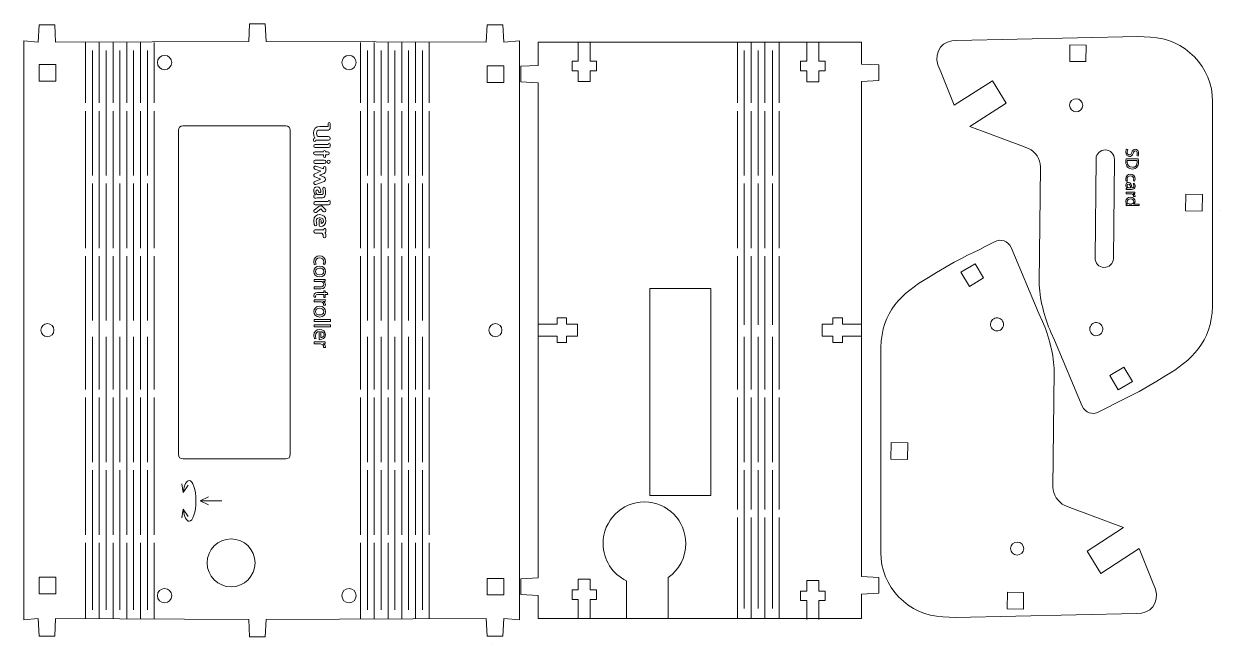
# Model space of a CAD drawing. Header units: inches. Extents: x 3 to 278, y -374 to -4.
# Drawn here: x 3.3 to 278, y -373.8 to -231.6 of the extents above; entities that cross this region are included whole.
import ezdxf

# ---------------------------------------------------------------- set-up
doc = ezdxf.new("R2010")
doc.units = ezdxf.units.IN
doc.header["$MEASUREMENT"] = 0
doc.layers.add('Layer 1', color=7, linetype='Continuous')

# ---------------------------------------------------------------- blocks, each defined once
blk = doc.blocks.new('block 23')
at = {"layer": 'Layer 1', "lineweight": 0}
for points in [[(17.49, -235.81), (17.49, -249.69)], [(20.64, -235.81), (20.64, -249.69)], [(23.8, -235.81), (23.8, -249.69)], [(26.96, -235.81), (26.96, -249.69)], [(30.11, -235.81), (30.11, -249.69)], [(33.27, -235.81), (33.27, -249.69)], [(19.07, -237.66), (19.07, -266.33)], [(22.22, -237.66), (22.22, -266.33)], [(25.38, -237.66), (25.38, -266.33)], [(28.54, -237.66), (28.54, -266.33)], [(31.69, -237.66), (31.69, -266.33)], [(17.49, -251.54), (17.49, -282.98)], [(20.64, -251.54), (20.64, -282.98)], [(23.8, -251.54), (23.8, -282.98)], [(26.96, -251.54), (26.96, -282.98)], [(30.11, -251.54), (30.11, -282.98)], [(33.27, -251.54), (33.27, -282.98)], [(19.07, -268.18), (19.07, -299.63)], [(22.22, -268.18), (22.22, -299.63)], [(25.38, -268.18), (25.38, -299.63)], [(28.54, -268.18), (28.54, -299.63)], [(31.69, -268.18), (31.69, -299.63)], [(17.49, -284.83), (17.49, -301.52)], [(20.64, -284.83), (20.64, -301.52)], [(23.8, -284.83), (23.8, -301.52)], [(26.96, -284.83), (26.96, -301.52)], [(30.11, -284.83), (30.11, -301.52)], [(33.27, -284.83), (33.27, -301.52)]]:
    blk.add_lwpolyline(points, dxfattribs=at)
blk = doc.blocks.new('block 24')
at = {"layer": 'Layer 1', "lineweight": 0}
for points in [[(17.49, -301.52), (17.49, -315.41)], [(20.64, -301.52), (20.64, -315.41)], [(23.8, -301.52), (23.8, -315.41)], [(26.96, -301.52), (26.96, -315.41)], [(30.11, -301.52), (30.11, -315.41)], [(33.27, -301.52), (33.27, -315.41)], [(19.06, -303.37), (19.06, -332.09)], [(22.22, -303.37), (22.22, -332.09)], [(25.38, -303.37), (25.38, -332.09)], [(28.53, -303.37), (28.53, -332.09)], [(31.69, -303.37), (31.69, -332.09)], [(17.49, -317.27), (17.49, -348.76)], [(20.64, -317.27), (20.64, -348.76)], [(23.8, -317.27), (23.8, -348.76)], [(26.96, -317.27), (26.96, -348.76)], [(30.11, -317.27), (30.11, -348.76)], [(33.27, -317.27), (33.27, -348.76)], [(19.06, -333.94), (19.06, -365.94)], [(22.22, -333.94), (22.22, -365.94)], [(25.38, -333.94), (25.38, -365.94)], [(28.53, -333.94), (28.53, -365.94)], [(31.69, -333.94), (31.69, -365.94)], [(17.49, -350.61), (17.49, -367.93)], [(20.64, -350.61), (20.64, -367.93)], [(23.8, -350.61), (23.8, -367.93)], [(26.96, -350.61), (26.96, -367.93)], [(30.11, -350.61), (30.11, -367.93)], [(33.27, -350.61), (33.27, -367.93)]]:
    blk.add_lwpolyline(points, dxfattribs=at)
blk = doc.blocks.new('block 25')
at = {"layer": 'Layer 1', "lineweight": 0}
for points in [[(80.64, -235.81), (80.64, -249.69)], [(83.79, -235.81), (83.79, -249.69)], [(86.95, -235.81), (86.95, -249.69)], [(90.11, -235.81), (90.11, -249.69)], [(93.26, -235.81), (93.26, -249.69)], [(96.42, -235.81), (96.42, -249.69)], [(82.21, -237.66), (82.21, -266.33)], [(85.37, -237.66), (85.37, -266.33)], [(88.53, -237.66), (88.53, -266.33)], [(91.68, -237.66), (91.68, -266.33)], [(94.84, -237.66), (94.84, -266.33)], [(80.64, -251.54), (80.64, -282.98)], [(83.79, -251.54), (83.79, -282.98)], [(86.95, -251.54), (86.95, -282.98)], [(90.11, -251.54), (90.11, -282.98)], [(93.26, -251.54), (93.26, -282.98)], [(96.42, -251.54), (96.42, -282.98)], [(82.21, -268.18), (82.21, -299.63)], [(85.37, -268.18), (85.37, -299.63)], [(88.53, -268.18), (88.53, -299.63)], [(91.68, -268.18), (91.68, -299.63)], [(94.84, -268.18), (94.84, -299.63)], [(80.64, -284.83), (80.64, -315.41)], [(83.79, -284.83), (83.79, -315.41)], [(86.95, -284.83), (86.95, -315.41)], [(90.11, -284.83), (90.11, -315.41)], [(93.26, -284.83), (93.26, -315.41)], [(96.42, -284.83), (96.42, -315.41)]]:
    blk.add_lwpolyline(points, dxfattribs=at)
blk = doc.blocks.new('block 26')
at = {"layer": 'Layer 1', "lineweight": 0}
for points in [[(82.21, -303.37), (82.21, -332.09)], [(85.37, -303.37), (85.37, -332.09)], [(88.53, -303.37), (88.53, -332.09)], [(91.68, -303.37), (91.68, -332.09)], [(94.84, -303.37), (94.84, -332.09)], [(80.64, -317.27), (80.64, -348.76)], [(83.79, -317.27), (83.79, -348.76)], [(86.95, -317.27), (86.95, -348.76)], [(90.11, -317.27), (90.11, -348.76)], [(93.26, -317.27), (93.26, -348.76)], [(96.42, -317.27), (96.42, -348.76)], [(82.21, -333.94), (82.21, -365.94)], [(85.37, -333.94), (85.37, -365.94)], [(88.53, -333.94), (88.53, -365.94)], [(91.68, -333.94), (91.68, -365.94)], [(94.84, -333.94), (94.84, -365.94)], [(80.64, -350.61), (80.64, -367.93)], [(83.79, -350.61), (83.79, -367.93)], [(86.95, -350.61), (86.95, -367.93)], [(90.11, -350.61), (90.11, -367.93)], [(93.26, -350.61), (93.26, -367.93)], [(96.42, -350.61), (96.42, -367.93)]]:
    blk.add_lwpolyline(points, dxfattribs=at)
blk = doc.blocks.new('block 28')
at = {"layer": 'Layer 1', "lineweight": 0}
for points, knots in [([(73.68, -272.7), (73.68, -272.69), (73.68, -272.69), (73.68, -272.68), (73.68, -272.67), (73.68, -272.65), (73.68, -272.63), (73.68, -272.63), (73.68, -272.23), (73.68, -272.23), (73.68, -272.1), (73.57, -271.98), (73.43, -271.98), (73.29, -271.98), (73.18, -272.1), (73.18, -272.23), (73.18, -272.23), (73.18, -272.33), (73.18, -272.33), (73.18, -272.33), (70.25, -272.33), (70.25, -272.33), (70.01, -272.33), (69.88, -272.48), (69.88, -272.7), (69.88, -272.92), (70.01, -273.07), (70.25, -273.07), (70.25, -273.07), (70.82, -273.07), (70.82, -273.07), (70.82, -273.07), (71.61, -273.07), (71.61, -273.07), (71.61, -273.07), (73.31, -273.07), (73.31, -273.07), (73.55, -273.07), (73.68, -272.92), (73.68, -272.7)], [0, 0, 0, 0, 1, 1, 1, 2, 2, 2, 3, 3, 3, 4, 4, 4, 5, 5, 5, 6, 6, 6, 7, 7, 7, 8, 8, 8, 9, 9, 9, 10, 10, 10, 11, 11, 11, 12, 12, 12, 13, 13, 13, 13]), ([(70.48, -274.79), (70.48, -274.79), (71.52, -274.01), (71.52, -274.01), (71.52, -274.01), (72.09, -274.56), (72.09, -274.56), (72.16, -274.63), (72.21, -274.67), (72.34, -274.67), (72.53, -274.67), (72.67, -274.49), (72.67, -274.32), (72.67, -274.21), (72.61, -274.11), (72.53, -274.04), (72.53, -274.04), (71.81, -273.39), (71.81, -273.39), (71.81, -273.39), (71.7, -273.27), (71.49, -273.27), (71.26, -273.27), (71.05, -273.47), (71.05, -273.47), (71.05, -273.47), (70.05, -274.18), (70.05, -274.18), (69.97, -274.23), (69.88, -274.33), (69.88, -274.51), (69.88, -274.71), (70.05, -274.86), (70.24, -274.86), (70.36, -274.86), (70.44, -274.81), (70.48, -274.79)], [0, 0, 0, 0, 1, 1, 1, 2, 2, 2, 3, 3, 3, 4, 4, 4, 5, 5, 5, 6, 6, 6, 7, 7, 7, 8, 8, 8, 9, 9, 9, 10, 10, 10, 11, 11, 11, 12, 12, 12, 12])]:
    blk.add_open_spline(points, degree=3, knots=knots, dxfattribs=at)
blk = doc.blocks.new('block 27')
at = {"layer": 'Layer 1', "lineweight": 0}
for points, knots in [([(70.38, -258.25), (70.38, -258.25), (71.2, -258.25), (71.2, -258.25), (71.21, -258.25), (71.22, -258.25), (71.23, -258.25), (71.26, -258.25), (71.29, -258.25), (71.32, -258.25), (71.32, -258.25), (73.26, -258.25), (73.26, -258.25), (73.51, -258.25), (73.68, -258.09), (73.68, -257.84), (73.68, -257.58), (73.51, -257.42), (73.26, -257.42), (73.26, -257.42), (71.25, -257.42), (71.25, -257.42), (70.75, -257.42), (70.53, -257.14), (70.53, -256.66), (70.53, -256.18), (70.75, -255.9), (71.25, -255.9), (71.25, -255.9), (73.26, -255.9), (73.26, -255.9), (73.49, -255.9), (73.65, -255.76), (73.67, -255.54), (73.68, -255.52), (73.68, -255.5), (73.68, -255.48), (73.68, -255.48), (73.68, -254.42), (73.68, -254.42), (73.68, -254.29), (73.57, -254.17), (73.43, -254.17), (73.29, -254.17), (73.18, -254.29), (73.18, -254.42), (73.18, -254.42), (73.18, -255.07), (73.18, -255.07), (73.18, -255.07), (71.32, -255.07), (71.32, -255.07), (70.31, -255.07), (69.86, -255.69), (69.86, -256.66), (69.86, -257.11), (69.96, -257.48), (70.16, -257.75), (70.16, -257.75), (70.12, -257.75), (70.12, -257.75), (69.99, -257.75), (69.87, -257.86), (69.87, -258), (69.87, -258), (69.87, -258.25), (69.87, -258.25), (69.87, -258.39), (69.99, -258.51), (70.12, -258.51), (70.26, -258.51), (70.38, -258.39), (70.38, -258.25)], [0, 0, 0, 0, 1, 1, 1, 2, 2, 2, 3, 3, 3, 4, 4, 4, 5, 5, 5, 6, 6, 6, 7, 7, 7, 8, 8, 8, 9, 9, 9, 10, 10, 10, 11, 11, 11, 12, 12, 12, 13, 13, 13, 14, 14, 14, 15, 15, 15, 16, 16, 16, 17, 17, 17, 18, 18, 18, 19, 19, 19, 20, 20, 20, 21, 21, 21, 22, 22, 22, 23, 23, 23, 24, 24, 24, 24]), ([(72.61, -261.84), (72.61, -261.84), (72.61, -261.62), (72.61, -261.62), (72.61, -261.62), (73.06, -261.62), (73.06, -261.62), (73.31, -261.62), (73.43, -261.47), (73.43, -261.25), (73.43, -261.02), (73.31, -260.87), (73.06, -260.87), (73.06, -260.87), (72.61, -260.87), (72.61, -260.87), (72.61, -260.87), (72.61, -260.87), (72.61, -260.87), (72.61, -260.87), (72.61, -260.86), (72.61, -260.86), (72.61, -260.72), (72.49, -260.61), (72.36, -260.61), (72.22, -260.61), (72.11, -260.72), (72.11, -260.86), (72.11, -260.86), (72.11, -260.87), (72.11, -260.87), (72.11, -260.87), (70.54, -260.87), (70.54, -260.87), (70.54, -260.87), (70.54, -260.87), (70.54, -260.87), (70.54, -260.87), (70.23, -260.87), (70.23, -260.87), (69.99, -260.87), (69.86, -261.02), (69.86, -261.25), (69.86, -261.47), (69.99, -261.62), (70.23, -261.62), (70.23, -261.62), (70.54, -261.62), (70.54, -261.62), (70.54, -261.62), (70.63, -261.62), (70.63, -261.62), (70.63, -261.62), (72.12, -261.62), (72.12, -261.62), (72.12, -261.62), (72.12, -261.84), (72.12, -261.84), (72.12, -262.06), (72.19, -262.18), (72.36, -262.18), (72.54, -262.18), (72.61, -262.06), (72.61, -261.84)], [0, 0, 0, 0, 1, 1, 1, 2, 2, 2, 3, 3, 3, 4, 4, 4, 5, 5, 5, 6, 6, 6, 7, 7, 7, 8, 8, 8, 9, 9, 9, 10, 10, 10, 11, 11, 11, 12, 12, 12, 13, 13, 13, 14, 14, 14, 15, 15, 15, 16, 16, 16, 17, 17, 17, 18, 18, 18, 19, 19, 19, 20, 20, 20, 21, 21, 21, 21]), ([(73.68, -259.59), (73.68, -259.57), (73.68, -259.56), (73.68, -259.54), (73.68, -259.54), (73.68, -259.14), (73.68, -259.14), (73.68, -259), (73.57, -258.89), (73.43, -258.89), (73.29, -258.89), (73.18, -259), (73.18, -259.14), (73.18, -259.14), (73.18, -259.2), (73.18, -259.2), (73.18, -259.2), (70.25, -259.2), (70.25, -259.2), (70.01, -259.2), (69.88, -259.34), (69.88, -259.57), (69.88, -259.79), (70.01, -259.94), (70.25, -259.94), (70.25, -259.94), (73.31, -259.94), (73.31, -259.94), (73.54, -259.94), (73.67, -259.8), (73.68, -259.59)], [0, 0, 0, 0, 1, 1, 1, 2, 2, 2, 3, 3, 3, 4, 4, 4, 5, 5, 5, 6, 6, 6, 7, 7, 7, 8, 8, 8, 9, 9, 9, 10, 10, 10, 10]), ([(72.3, -262.83), (72.5, -262.83), (72.67, -262.91), (72.67, -263.2), (72.67, -263.49), (72.5, -263.57), (72.3, -263.57), (72.3, -263.57), (70.25, -263.57), (70.25, -263.57), (70.05, -263.57), (69.88, -263.49), (69.88, -263.2), (69.88, -262.91), (70.05, -262.83), (70.25, -262.83), (70.25, -262.83), (72.3, -262.83), (72.3, -262.83)], [0, 0, 0, 0, 1, 1, 1, 2, 2, 2, 3, 3, 3, 4, 4, 4, 5, 5, 5, 6, 6, 6, 6]), ([(73.7, -263.2), (73.7, -263.41), (73.52, -263.58), (73.31, -263.58), (73.1, -263.58), (72.92, -263.41), (72.92, -263.2), (72.92, -262.98), (73.1, -262.81), (73.31, -262.81), (73.52, -262.81), (73.7, -262.98), (73.7, -263.2)], [0, 0, 0, 0, 1, 1, 1, 2, 2, 2, 3, 3, 3, 4, 4, 4, 4]), ([(70.39, -268.38), (70.39, -268.38), (72.29, -267.7), (72.29, -267.7), (72.49, -267.63), (72.62, -267.44), (72.62, -267.22), (72.62, -267.22), (72.62, -267.22), (72.62, -267.22), (72.62, -267.01), (72.49, -266.82), (72.3, -266.74), (72.3, -266.74), (71.22, -266.29), (71.22, -266.29), (71.22, -266.29), (72.3, -265.84), (72.3, -265.84), (72.49, -265.76), (72.62, -265.57), (72.62, -265.36), (72.62, -265.36), (72.62, -265.36), (72.62, -265.36), (72.62, -265.35), (72.62, -265.35), (72.62, -265.34), (72.63, -265.32), (72.63, -265.3), (72.63, -265.28), (72.63, -265.28), (72.63, -264.54), (72.63, -264.54), (72.63, -264.41), (72.52, -264.29), (72.38, -264.29), (72.24, -264.29), (72.13, -264.41), (72.13, -264.54), (72.13, -264.54), (72.13, -264.82), (72.13, -264.82), (72.13, -264.82), (70.39, -264.2), (70.39, -264.2), (70.2, -264.13), (69.99, -264.23), (69.92, -264.42), (69.9, -264.46), (69.9, -264.5), (69.9, -264.54), (69.9, -264.7), (69.99, -264.84), (70.14, -264.89), (70.14, -264.89), (71.5, -265.38), (71.5, -265.38), (71.5, -265.38), (70.13, -265.95), (70.13, -265.95), (70.11, -265.96), (70.09, -265.97), (70.08, -265.98), (70.07, -265.98), (70.07, -265.99), (70.06, -265.99), (70.05, -266), (70.04, -266.01), (70.03, -266.02), (70.02, -266.03), (70.02, -266.03), (70.01, -266.04), (70, -266.05), (69.99, -266.06), (69.98, -266.07), (69.98, -266.08), (69.97, -266.08), (69.97, -266.09), (69.96, -266.1), (69.95, -266.12), (69.94, -266.14), (69.94, -266.14), (69.94, -266.15), (69.94, -266.15), (69.94, -266.15), (69.94, -266.16), (69.93, -266.16), (69.93, -266.18), (69.92, -266.19), (69.92, -266.21), (69.92, -266.21), (69.92, -266.22), (69.91, -266.23), (69.91, -266.25), (69.91, -266.27), (69.91, -266.29), (69.91, -266.29), (69.91, -266.29), (69.91, -266.29), (69.91, -266.29), (69.91, -266.29), (69.91, -266.29), (69.91, -266.29), (69.91, -266.29), (69.91, -266.29), (69.91, -266.29), (69.91, -266.29), (69.91, -266.29), (69.91, -266.31), (69.91, -266.33), (69.91, -266.35), (69.92, -266.36), (69.92, -266.37), (69.92, -266.37), (69.92, -266.39), (69.93, -266.41), (69.93, -266.42), (69.93, -266.43), (69.94, -266.43), (69.94, -266.43), (69.94, -266.43), (69.94, -266.44), (69.94, -266.44), (69.95, -266.46), (69.96, -266.48), (69.97, -266.5), (69.97, -266.5), (69.98, -266.5), (69.98, -266.51), (69.99, -266.52), (70, -266.53), (70.01, -266.55), (70.02, -266.55), (70.02, -266.56), (70.03, -266.56), (70.04, -266.57), (70.05, -266.58), (70.06, -266.59), (70.07, -266.59), (70.07, -266.6), (70.08, -266.6), (70.09, -266.61), (70.11, -266.62), (70.13, -266.63), (70.13, -266.63), (70.14, -266.63), (70.14, -266.63), (70.14, -266.63), (70.14, -266.63), (70.14, -266.63), (70.14, -266.63), (71.5, -267.2), (71.5, -267.2), (71.5, -267.2), (70.14, -267.69), (70.14, -267.69), (69.99, -267.74), (69.9, -267.89), (69.9, -268.04), (69.9, -268.08), (69.9, -268.12), (69.92, -268.16), (69.99, -268.35), (70.2, -268.45), (70.39, -268.38)], [0, 0, 0, 0, 1, 1, 1, 2, 2, 2, 3, 3, 3, 4, 4, 4, 5, 5, 5, 6, 6, 6, 7, 7, 7, 8, 8, 8, 9, 9, 9, 10, 10, 10, 11, 11, 11, 12, 12, 12, 13, 13, 13, 14, 14, 14, 15, 15, 15, 16, 16, 16, 17, 17, 17, 18, 18, 18, 19, 19, 19, 20, 20, 20, 21, 21, 21, 22, 22, 22, 23, 23, 23, 24, 24, 24, 25, 25, 25, 26, 26, 26, 27, 27, 27, 28, 28, 28, 29, 29, 29, 30, 30, 30, 31, 31, 31, 32, 32, 32, 33, 33, 33, 34, 34, 34, 35, 35, 35, 36, 36, 36, 37, 37, 37, 38, 38, 38, 39, 39, 39, 40, 40, 40, 41, 41, 41, 42, 42, 42, 43, 43, 43, 44, 44, 44, 45, 45, 45, 46, 46, 46, 47, 47, 47, 48, 48, 48, 49, 49, 49, 50, 50, 50, 51, 51, 51, 52, 52, 52, 53, 53, 53, 54, 54, 54, 55, 55, 55, 55]), ([(70.66, -271.47), (70.66, -271.47), (71.91, -271.47), (71.91, -271.47), (72.44, -271.47), (72.62, -270.93), (72.62, -269.95), (72.62, -269.95), (72.52, -269.3), (72.52, -269.3), (72.48, -269.14), (72.4, -269), (72.22, -269), (72.08, -269), (71.92, -269.1), (71.95, -269.3), (71.95, -269.3), (72.06, -270), (72.06, -270), (72.06, -270), (72.06, -270.04), (72.06, -270.04), (72.06, -270.04), (72.06, -270.26), (72.06, -270.26), (72.06, -270.5), (72.03, -270.72), (71.82, -270.72), (71.82, -270.72), (71.2, -270.72), (71.2, -270.72), (71.2, -270.72), (70.91, -270.72), (70.91, -270.72), (70.63, -270.72), (70.37, -270.47), (70.37, -270.07), (70.37, -269.81), (70.5, -269.65), (70.67, -269.65), (70.9, -269.65), (70.99, -269.82), (71.04, -270.13), (71.04, -270.13), (71.08, -270.35), (71.3, -270.29), (71.53, -270.23), (71.49, -269.95), (71.49, -269.95), (71.43, -269.38), (71.25, -268.91), (70.64, -268.91), (70.17, -268.91), (69.88, -269.33), (69.88, -269.75), (69.88, -270.14), (69.99, -270.48), (70.31, -270.77), (70.08, -270.78), (69.88, -270.89), (69.88, -271.21), (69.88, -271.39), (70, -271.54), (70.16, -271.54), (70.28, -271.54), (70.35, -271.47), (70.66, -271.47)], [0, 0, 0, 0, 1, 1, 1, 2, 2, 2, 3, 3, 3, 4, 4, 4, 5, 5, 5, 6, 6, 6, 7, 7, 7, 8, 8, 8, 9, 9, 9, 10, 10, 10, 11, 11, 11, 12, 12, 12, 13, 13, 13, 14, 14, 14, 15, 15, 15, 16, 16, 16, 17, 17, 17, 18, 18, 18, 19, 19, 19, 20, 20, 20, 21, 21, 21, 22, 22, 22, 22]), ([(71.14, -276.58), (71.13, -276.6), (71.13, -276.61), (71.13, -276.63), (71.13, -276.63), (71.13, -277.63), (71.13, -277.63), (71.13, -277.65), (71.13, -277.67), (71.14, -277.68), (71.14, -277.68), (71.14, -277.73), (71.14, -277.73), (71.14, -277.98), (71.2, -278.06), (71.46, -278.06), (72.07, -278.06), (72.67, -277.57), (72.67, -276.72), (72.67, -275.84), (72.09, -275.31), (71.23, -275.31), (70.58, -275.31), (69.88, -275.7), (69.88, -276.74), (69.88, -276.74), (69.99, -277.56), (69.99, -277.56), (70.02, -277.73), (70.15, -277.9), (70.35, -277.88), (70.49, -277.86), (70.62, -277.76), (70.59, -277.56), (70.59, -277.56), (70.46, -276.74), (70.46, -276.74), (70.46, -276.74), (70.46, -276.74), (70.46, -276.74), (70.46, -276.31), (70.74, -276.05), (71.14, -276.05), (71.14, -276.05), (72.16, -275.93), (72.16, -276.73), (72.16, -277.06), (71.91, -277.31), (71.58, -277.35), (71.58, -277.35), (71.58, -276.63), (71.58, -276.63), (71.58, -276.51), (71.48, -276.41), (71.36, -276.41), (71.25, -276.41), (71.16, -276.48), (71.14, -276.58), (71.14, -276.58), (71.14, -276.58), (71.14, -276.58), (71.14, -276.58), (71.14, -276.58), (71.14, -276.58)], [0, 0, 0, 0, 1, 1, 1, 2, 2, 2, 3, 3, 3, 4, 4, 4, 5, 5, 5, 6, 6, 6, 7, 7, 7, 8, 8, 8, 9, 9, 9, 10, 10, 10, 11, 11, 11, 12, 12, 12, 13, 13, 13, 14, 14, 14, 15, 15, 15, 16, 16, 16, 17, 17, 17, 18, 18, 18, 19, 19, 19, 20, 20, 20, 21, 21, 21, 21]), ([(72.69, -280.3), (72.69, -280.3), (72.69, -279.88), (72.69, -279.88), (72.69, -279.71), (72.57, -279.57), (72.42, -279.53), (72.59, -279.49), (72.67, -279.36), (72.67, -279.17), (72.67, -279.17), (72.67, -279.16), (72.67, -279.16), (72.68, -279.14), (72.68, -279.12), (72.68, -279.1), (72.68, -279.1), (72.68, -278.71), (72.68, -278.71), (72.68, -278.57), (72.57, -278.46), (72.43, -278.46), (72.29, -278.46), (72.18, -278.57), (72.18, -278.71), (72.18, -278.71), (72.18, -278.8), (72.18, -278.8), (72.18, -278.8), (70.25, -278.8), (70.25, -278.8), (70.01, -278.8), (69.88, -278.95), (69.88, -279.17), (69.88, -279.39), (70.01, -279.54), (70.25, -279.54), (70.25, -279.54), (70.82, -279.54), (70.82, -279.54), (70.82, -279.54), (71.61, -279.54), (71.61, -279.54), (71.61, -279.54), (71.75, -279.54), (71.75, -279.54), (71.75, -279.54), (72.05, -279.94), (72.05, -279.94), (72.05, -279.94), (72.05, -280.3), (72.05, -280.3), (72.05, -280.51), (72.12, -280.67), (72.32, -280.67), (72.52, -280.67), (72.69, -280.51), (72.69, -280.3)], [0, 0, 0, 0, 1, 1, 1, 2, 2, 2, 3, 3, 3, 4, 4, 4, 5, 5, 5, 6, 6, 6, 7, 7, 7, 8, 8, 8, 9, 9, 9, 10, 10, 10, 11, 11, 11, 12, 12, 12, 13, 13, 13, 14, 14, 14, 15, 15, 15, 16, 16, 16, 17, 17, 17, 18, 18, 18, 19, 19, 19, 19])]:
    blk.add_open_spline(points, degree=3, knots=knots, dxfattribs=at)
at = {"layer": 'Layer 1'}
blk.add_blockref('block 28', (0, 0), dxfattribs=at)
blk = doc.blocks.new('block 22')
at = {"layer": 'Layer 1', "lineweight": 0}
for points in [[(55.17, -372.19), (58.77, -372.19), (58.97, -368.18), (109.51, -367.98), (109.71, -371.99), (113.31, -371.99), (113.51, -367.98), (113.51, -367.98), (117.11, -368.28), (117.11, -235.47), (113.51, -235.77), (113.31, -231.77), (109.71, -231.77), (109.51, -235.77), (58.97, -235.57), (58.77, -231.57), (55.17, -231.57), (54.97, -235.57), (10.63, -235.77), (10.43, -231.77), (6.83, -231.77), (6.63, -235.77), (3.35, -235.47), (3.35, -368.28), (6.63, -367.98), (6.83, -371.99), (10.43, -371.99), (10.63, -367.98), (54.97, -368.18), (55.17, -372.19)], [(6.85, -244.67), (10.65, -244.67), (10.65, -240.87), (6.85, -240.87), (6.85, -244.67)], [(109.71, -244.97), (113.51, -244.97), (113.51, -241.17), (109.71, -241.17), (109.71, -244.97)], [(6.85, -362.27), (10.65, -362.27), (10.65, -358.46), (6.85, -358.46), (6.85, -362.27)], [(109.71, -362.57), (113.51, -362.57), (113.51, -358.76), (109.71, -358.76), (109.71, -362.57)]]:
    blk.add_lwpolyline(points, dxfattribs=at)
for points, knots in [([(35.64, -242.07), (34.72, -242.07), (33.99, -241.33), (33.99, -240.42), (33.99, -239.51), (34.72, -238.77), (35.64, -238.77), (36.55, -238.77), (37.29, -239.51), (37.29, -240.42), (37.29, -241.33), (36.55, -242.07), (35.64, -242.07)], [0, 0, 0, 0, 1, 1, 1, 2, 2, 2, 3, 3, 3, 4, 4, 4, 4]), ([(77.99, -242.07), (77.07, -242.07), (76.34, -241.33), (76.34, -240.42), (76.34, -239.51), (77.07, -238.77), (77.99, -238.77), (78.9, -238.77), (79.64, -239.51), (79.64, -240.42), (79.64, -241.33), (78.9, -242.07), (77.99, -242.07)], [0, 0, 0, 0, 1, 1, 1, 2, 2, 2, 3, 3, 3, 4, 4, 4, 4]), ([(39.81, -331.37), (39.26, -331.37), (38.81, -330.92), (38.81, -330.37), (38.81, -330.37), (38.81, -255.92), (38.81, -255.92), (38.81, -255.37), (39.26, -254.92), (39.81, -254.92), (39.81, -254.92), (63.51, -254.92), (63.51, -254.92), (64.06, -254.92), (64.51, -255.37), (64.51, -255.92), (64.51, -255.92), (64.51, -330.37), (64.51, -330.37), (64.51, -330.92), (64.06, -331.37), (63.51, -331.37), (63.51, -331.37), (39.81, -331.37), (39.81, -331.37)], [0, 0, 0, 0, 1, 1, 1, 2, 2, 2, 3, 3, 3, 4, 4, 4, 5, 5, 5, 6, 6, 6, 7, 7, 7, 8, 8, 8, 8]), ([(8.75, -303.32), (7.92, -303.32), (7.25, -302.65), (7.25, -301.82), (7.25, -300.99), (7.92, -300.32), (8.75, -300.32), (9.58, -300.32), (10.25, -300.99), (10.25, -301.82), (10.25, -302.65), (9.58, -303.32), (8.75, -303.32)], [0, 0, 0, 0, 1, 1, 1, 2, 2, 2, 3, 3, 3, 4, 4, 4, 4]), ([(111.61, -303.32), (110.78, -303.32), (110.11, -302.65), (110.11, -301.82), (110.11, -300.99), (110.78, -300.32), (111.61, -300.32), (112.44, -300.32), (113.11, -300.99), (113.11, -301.82), (113.11, -302.65), (112.44, -303.32), (111.61, -303.32)], [0, 0, 0, 0, 1, 1, 1, 2, 2, 2, 3, 3, 3, 4, 4, 4, 4]), ([(50.91, -360.71), (47.88, -360.71), (45.42, -358.25), (45.42, -355.21), (45.42, -352.17), (47.88, -349.7), (50.91, -349.7), (53.95, -349.7), (56.41, -352.17), (56.41, -355.21), (56.41, -358.25), (53.95, -360.71), (50.91, -360.71)], [0, 0, 0, 0, 1, 1, 1, 2, 2, 2, 3, 3, 3, 4, 4, 4, 4]), ([(35.64, -364.37), (34.72, -364.37), (33.99, -363.63), (33.99, -362.72), (33.99, -361.81), (34.72, -361.07), (35.64, -361.07), (36.55, -361.07), (37.29, -361.81), (37.29, -362.72), (37.29, -363.63), (36.55, -364.37), (35.64, -364.37)], [0, 0, 0, 0, 1, 1, 1, 2, 2, 2, 3, 3, 3, 4, 4, 4, 4]), ([(77.99, -364.37), (77.08, -364.37), (76.34, -363.63), (76.34, -362.72), (76.34, -361.81), (77.08, -361.07), (77.99, -361.07), (78.9, -361.07), (79.64, -361.81), (79.64, -362.72), (79.64, -363.63), (78.9, -364.37), (77.99, -364.37)], [0, 0, 0, 0, 1, 1, 1, 2, 2, 2, 3, 3, 3, 4, 4, 4, 4])]:
    blk.add_open_spline(points, degree=3, knots=knots, dxfattribs=at)
at = {"layer": 'Layer 1'}
for name in ['block 23', 'block 25', 'block 27', 'block 24', 'block 26']:
    blk.add_blockref(name, (0, 0), dxfattribs=at)
blk = doc.blocks.new('block 29')
at = {"layer": 'Layer 1', "lineweight": 0}
for points in [[(73.72, -299.39), (73.72, -299.85), (69.98, -299.85), (69.98, -299.39), (73.72, -299.39)], [(73.72, -300.63), (73.72, -301.09), (69.98, -301.09), (69.98, -300.63), (73.72, -300.63)]]:
    blk.add_lwpolyline(points, dxfattribs=at)
for points, knots in [([(70.07, -286.78), (70.01, -286.66), (69.93, -286.39), (69.93, -286.05), (69.93, -285.28), (70.45, -284.78), (71.23, -284.78), (72.01, -284.78), (72.58, -285.32), (72.58, -286.15), (72.58, -286.42), (72.52, -286.66), (72.45, -286.79), (72.45, -286.79), (72.09, -286.68), (72.09, -286.68), (72.15, -286.57), (72.22, -286.4), (72.22, -286.15), (72.22, -285.56), (71.78, -285.25), (71.25, -285.25), (70.66, -285.25), (70.3, -285.63), (70.3, -286.13), (70.3, -286.4), (70.36, -286.57), (70.42, -286.7), (70.42, -286.7), (70.07, -286.78), (70.07, -286.78)], [0, 0, 0, 0, 1, 1, 1, 2, 2, 2, 3, 3, 3, 4, 4, 4, 5, 5, 5, 6, 6, 6, 7, 7, 7, 8, 8, 8, 9, 9, 9, 10, 10, 10, 10]), ([(71.28, -289.6), (70.34, -289.6), (69.93, -288.94), (69.93, -288.33), (69.93, -287.64), (70.43, -287.11), (71.24, -287.11), (72.08, -287.11), (72.58, -287.67), (72.58, -288.37), (72.58, -289.1), (72.05, -289.6), (71.28, -289.6)], [0, 0, 0, 0, 1, 1, 1, 2, 2, 2, 3, 3, 3, 4, 4, 4, 4]), ([(71.25, -287.58), (70.69, -287.58), (70.27, -287.9), (70.27, -288.35), (70.27, -288.79), (70.69, -289.12), (71.26, -289.12), (71.69, -289.12), (72.24, -288.91), (72.24, -288.36), (72.24, -287.82), (71.73, -287.58), (71.25, -287.58)], [0, 0, 0, 0, 1, 1, 1, 2, 2, 2, 3, 3, 3, 4, 4, 4, 4]), ([(71.84, -290.18), (72.11, -290.18), (72.32, -290.18), (72.53, -290.16), (72.53, -290.16), (72.53, -290.57), (72.53, -290.57), (72.53, -290.57), (72.11, -290.6), (72.11, -290.6), (72.11, -290.6), (72.11, -290.61), (72.11, -290.61), (72.35, -290.74), (72.58, -291.03), (72.58, -291.45), (72.58, -291.8), (72.37, -292.35), (71.5, -292.35), (71.5, -292.35), (69.98, -292.35), (69.98, -292.35), (69.98, -292.35), (69.98, -291.89), (69.98, -291.89), (69.98, -291.89), (71.45, -291.89), (71.45, -291.89), (71.86, -291.89), (72.2, -291.74), (72.2, -291.3), (72.2, -291), (71.99, -290.76), (71.73, -290.68), (71.67, -290.66), (71.59, -290.65), (71.51, -290.65), (71.51, -290.65), (69.98, -290.65), (69.98, -290.65), (69.98, -290.65), (69.98, -290.18), (69.98, -290.18), (69.98, -290.18), (71.84, -290.18), (71.84, -290.18)], [0, 0, 0, 0, 1, 1, 1, 2, 2, 2, 3, 3, 3, 4, 4, 4, 5, 5, 5, 6, 6, 6, 7, 7, 7, 8, 8, 8, 9, 9, 9, 10, 10, 10, 11, 11, 11, 12, 12, 12, 13, 13, 13, 14, 14, 14, 15, 15, 15, 15]), ([(73.14, -293.64), (73.14, -293.64), (72.53, -293.64), (72.53, -293.64), (72.53, -293.64), (72.53, -294.31), (72.53, -294.31), (72.53, -294.31), (72.18, -294.31), (72.18, -294.31), (72.18, -294.31), (72.18, -293.64), (72.18, -293.64), (72.18, -293.64), (70.8, -293.64), (70.8, -293.64), (70.49, -293.64), (70.31, -293.73), (70.31, -293.99), (70.31, -294.12), (70.32, -294.19), (70.34, -294.26), (70.34, -294.26), (69.99, -294.28), (69.99, -294.28), (69.96, -294.19), (69.93, -294.05), (69.93, -293.87), (69.93, -293.65), (70, -293.48), (70.12, -293.37), (70.26, -293.24), (70.49, -293.19), (70.79, -293.19), (70.79, -293.19), (72.18, -293.19), (72.18, -293.19), (72.18, -293.19), (72.18, -292.79), (72.18, -292.79), (72.18, -292.79), (72.53, -292.79), (72.53, -292.79), (72.53, -292.79), (72.53, -293.19), (72.53, -293.19), (72.53, -293.19), (73, -293.19), (73, -293.19), (73, -293.19), (73.14, -293.64), (73.14, -293.64)], [0, 0, 0, 0, 1, 1, 1, 2, 2, 2, 3, 3, 3, 4, 4, 4, 5, 5, 5, 6, 6, 6, 7, 7, 7, 8, 8, 8, 9, 9, 9, 10, 10, 10, 11, 11, 11, 12, 12, 12, 13, 13, 13, 14, 14, 14, 15, 15, 15, 16, 16, 16, 17, 17, 17, 17]), ([(71.28, -298.8), (70.34, -298.8), (69.93, -298.15), (69.93, -297.53), (69.93, -296.85), (70.43, -296.31), (71.24, -296.31), (72.08, -296.31), (72.58, -296.88), (72.58, -297.58), (72.58, -298.31), (72.05, -298.8), (71.28, -298.8)], [0, 0, 0, 0, 1, 1, 1, 2, 2, 2, 3, 3, 3, 4, 4, 4, 4]), ([(71.74, -294.83), (72.04, -294.83), (72.29, -294.82), (72.53, -294.81), (72.53, -294.81), (72.53, -295.21), (72.53, -295.21), (72.53, -295.21), (72.03, -295.23), (72.03, -295.23), (72.03, -295.23), (72.03, -295.25), (72.03, -295.25), (72.37, -295.36), (72.58, -295.65), (72.58, -295.96), (72.58, -296.01), (72.58, -296.04), (72.57, -296.09), (72.57, -296.09), (72.14, -296.09), (72.14, -296.09), (72.15, -296.04), (72.15, -295.99), (72.15, -295.93), (72.15, -295.6), (71.9, -295.37), (71.56, -295.31), (71.49, -295.3), (71.41, -295.29), (71.34, -295.29), (71.34, -295.29), (69.98, -295.29), (69.98, -295.29), (69.98, -295.29), (69.98, -294.83), (69.98, -294.83), (69.98, -294.83), (71.74, -294.83), (71.74, -294.83)], [0, 0, 0, 0, 1, 1, 1, 2, 2, 2, 3, 3, 3, 4, 4, 4, 5, 5, 5, 6, 6, 6, 7, 7, 7, 8, 8, 8, 9, 9, 9, 10, 10, 10, 11, 11, 11, 12, 12, 12, 13, 13, 13, 13]), ([(71.25, -296.79), (70.69, -296.79), (70.27, -297.1), (70.27, -297.56), (70.27, -298), (70.69, -298.33), (71.26, -298.33), (71.69, -298.33), (72.24, -298.11), (72.24, -297.57), (72.24, -297.02), (71.73, -296.79), (71.25, -296.79)], [0, 0, 0, 0, 1, 1, 1, 2, 2, 2, 3, 3, 3, 4, 4, 4, 4]), ([(71.17, -302.13), (70.55, -302.14), (70.29, -302.54), (70.29, -303.01), (70.29, -303.34), (70.35, -303.55), (70.42, -303.71), (70.42, -303.71), (70.09, -303.8), (70.09, -303.8), (70.01, -303.64), (69.93, -303.35), (69.93, -302.94), (69.93, -302.16), (70.45, -301.69), (71.21, -301.69), (71.98, -301.69), (72.58, -302.14), (72.58, -302.89), (72.58, -303.72), (71.86, -303.94), (71.39, -303.94), (71.29, -303.94), (71.23, -303.94), (71.17, -303.93), (71.17, -303.93), (71.17, -302.13), (71.17, -302.13)], [0, 0, 0, 0, 1, 1, 1, 2, 2, 2, 3, 3, 3, 4, 4, 4, 5, 5, 5, 6, 6, 6, 7, 7, 7, 8, 8, 8, 9, 9, 9, 9]), ([(71.74, -304.52), (72.04, -304.52), (72.29, -304.51), (72.53, -304.5), (72.53, -304.5), (72.53, -304.9), (72.53, -304.9), (72.53, -304.9), (72.03, -304.92), (72.03, -304.92), (72.03, -304.92), (72.03, -304.94), (72.03, -304.94), (72.37, -305.05), (72.58, -305.34), (72.58, -305.65), (72.58, -305.7), (72.58, -305.73), (72.57, -305.78), (72.57, -305.78), (72.14, -305.78), (72.14, -305.78), (72.15, -305.73), (72.15, -305.68), (72.15, -305.62), (72.15, -305.29), (71.9, -305.06), (71.56, -305), (71.49, -304.99), (71.41, -304.98), (71.34, -304.98), (71.34, -304.98), (69.98, -304.98), (69.98, -304.98), (69.98, -304.98), (69.98, -304.52), (69.98, -304.52), (69.98, -304.52), (71.74, -304.52), (71.74, -304.52)], [0, 0, 0, 0, 1, 1, 1, 2, 2, 2, 3, 3, 3, 4, 4, 4, 5, 5, 5, 6, 6, 6, 7, 7, 7, 8, 8, 8, 9, 9, 9, 10, 10, 10, 11, 11, 11, 12, 12, 12, 13, 13, 13, 13]), ([(71.5, -303.49), (71.79, -303.5), (72.25, -303.37), (72.25, -302.85), (72.25, -302.37), (71.83, -302.17), (71.5, -302.14), (71.5, -302.14), (71.5, -303.49), (71.5, -303.49)], [0, 0, 0, 0, 1, 1, 1, 2, 2, 2, 3, 3, 3, 3])]:
    blk.add_open_spline(points, degree=3, knots=knots, dxfattribs=at)
blk = doc.blocks.new('block 21')
at = {"layer": 'Layer 1'}
for name in ['block 22', 'block 29']:
    blk.add_blockref(name, (0, 0), dxfattribs=at)
blk = doc.blocks.new('block 31')
at = {"layer": 'Layer 1', "lineweight": 0}
for points in [[(45.7, -341.9), (43.8, -340.98), (45.7, -340.07)], [(48.81, -340.98), (43.8, -340.98)]]:
    blk.add_lwpolyline(points, dxfattribs=at)
blk = doc.blocks.new('block 32')
at = {"layer": 'Layer 1', "lineweight": 0}
blk.add_lwpolyline([(41.02, -337.4), (39.88, -339.08), (39.62, -337.07)], dxfattribs=at)
blk = doc.blocks.new('block 33')
at = {"layer": 'Layer 1', "lineweight": 0}
blk.add_lwpolyline([(41.02, -344.57), (39.88, -342.89), (39.62, -344.9)], dxfattribs=at)
blk = doc.blocks.new('block 30')
at = {"layer": 'Layer 1', "lineweight": 0}
blk.add_open_spline([(39.92, -343.08), (40.18, -344.61), (40.7, -345.66), (41.3, -345.66), (42.15, -345.66), (42.84, -343.56), (42.84, -340.98), (42.84, -338.4), (42.15, -336.31), (41.3, -336.31), (40.7, -336.31), (40.18, -337.34), (39.93, -338.85)], degree=3, knots=[0, 0, 0, 0, 1, 1, 1, 2, 2, 2, 3, 3, 3, 4, 4, 4, 4], dxfattribs=at)
at = {"layer": 'Layer 1'}
for name in ['block 32', 'block 31', 'block 33']:
    blk.add_blockref(name, (0, 0), dxfattribs=at)
blk = doc.blocks.new('block 34')
at = {"layer": 'Layer 1', "lineweight": 0}
for points in [[(247.26, -236.42), (247.19, -240.22), (243.46, -240.15), (243.53, -236.35), (247.26, -236.42)], [(273.87, -274.51), (270.08, -274.44), (270.15, -270.64), (273.95, -270.71), (273.87, -274.51)], [(255.92, -310.31), (257.87, -313.58), (254.6, -315.52), (252.66, -312.25), (255.92, -310.31)]]:
    blk.add_lwpolyline(points, dxfattribs=at)
for points, knots in [([(250.15, -320.56), (250.15, -320.56), (250.48, -320.38), (250.48, -320.38), (251.93, -319.59), (257.96, -316.69), (259.38, -315.86), (259.38, -315.86), (263.47, -313.48), (263.47, -313.48), (263.47, -313.48), (265.33, -312.39), (265.33, -312.39), (271.52, -308.67), (276.08, -304.54), (276.24, -296.31), (276.24, -296.31), (276.24, -249.33), (276.24, -249.33), (276.39, -241.6), (269.77, -234.77), (262.03, -234.62), (262.03, -234.62), (259.08, -234.42), (259.08, -234.42), (259.08, -234.42), (217.58, -235.34), (217.58, -235.34), (214.28, -235.24), (212.29, -237.77), (213.16, -240.95), (213.16, -240.95), (213.85, -242.58), (213.85, -242.58), (213.85, -242.58), (216.96, -250.23), (216.96, -250.23), (216.96, -250.23), (225.77, -244.61), (225.77, -244.61), (225.77, -244.61), (228.9, -249.73), (228.9, -249.73), (228.9, -249.73), (220.57, -255.06), (220.57, -255.06), (220.57, -255.06), (232.25, -259.43), (232.25, -259.43), (232.25, -259.43), (234.04, -260.12), (234.04, -260.12), (235.55, -260.78), (236.77, -262.67), (236.75, -264.32), (236.75, -264.32), (236.44, -290.88), (236.44, -290.88), (236.46, -294.18), (237.72, -299.28), (239.16, -302.25), (239.16, -302.25), (239.98, -304.1), (239.98, -304.1), (239.98, -304.1), (246.35, -319.23), (246.35, -319.23), (246.99, -320.75), (248.7, -321.35), (250.15, -320.56)], [0, 0, 0, 0, 1, 1, 1, 2, 2, 2, 3, 3, 3, 4, 4, 4, 5, 5, 5, 6, 6, 6, 7, 7, 7, 8, 8, 8, 9, 9, 9, 10, 10, 10, 11, 11, 11, 12, 12, 12, 13, 13, 13, 14, 14, 14, 15, 15, 15, 16, 16, 16, 17, 17, 17, 18, 18, 18, 19, 19, 19, 20, 20, 20, 21, 21, 21, 22, 22, 22, 23, 23, 23, 23]), ([(244.93, -251.73), (245.76, -251.75), (246.44, -251.08), (246.45, -250.26), (246.46, -249.43), (245.8, -248.75), (244.97, -248.73), (244.15, -248.72), (243.46, -249.38), (243.45, -250.21), (243.44, -251.04), (244.1, -251.72), (244.93, -251.73)], [0, 0, 0, 0, 1, 1, 1, 2, 2, 2, 3, 3, 3, 4, 4, 4, 4]), ([(253.72, -262.63), (253.72, -262.63), (253.49, -285.39), (253.49, -285.39), (253.46, -286.55), (252.49, -287.46), (251.33, -287.43), (250.17, -287.4), (249.26, -286.43), (249.3, -285.27), (249.3, -285.27), (249.52, -262.51), (249.52, -262.51), (249.55, -261.35), (250.52, -260.44), (251.68, -260.47), (252.84, -260.51), (253.75, -261.47), (253.72, -262.63)], [0, 0, 0, 0, 1, 1, 1, 2, 2, 2, 3, 3, 3, 4, 4, 4, 5, 5, 5, 6, 6, 6, 6]), ([(256.84, -260.37), (256.73, -260.53), (256.65, -260.77), (256.65, -261.02), (256.65, -261.4), (256.85, -261.62), (257.14, -261.62), (257.4, -261.62), (257.55, -261.47), (257.7, -261.08), (257.87, -260.62), (258.11, -260.33), (258.51, -260.33), (258.96, -260.33), (259.29, -260.7), (259.29, -261.25), (259.29, -261.54), (259.22, -261.75), (259.15, -261.88), (259.15, -261.88), (258.84, -261.78), (258.84, -261.78), (258.9, -261.69), (258.98, -261.5), (258.98, -261.24), (258.98, -260.85), (258.75, -260.7), (258.55, -260.7), (258.29, -260.7), (258.16, -260.88), (258, -261.27), (257.82, -261.75), (257.58, -261.99), (257.17, -261.99), (256.73, -261.99), (256.34, -261.67), (256.34, -261), (256.34, -260.72), (256.43, -260.42), (256.53, -260.27), (256.53, -260.27), (256.84, -260.37), (256.84, -260.37)], [0, 0, 0, 0, 1, 1, 1, 2, 2, 2, 3, 3, 3, 4, 4, 4, 5, 5, 5, 6, 6, 6, 7, 7, 7, 8, 8, 8, 9, 9, 9, 10, 10, 10, 11, 11, 11, 12, 12, 12, 13, 13, 13, 14, 14, 14, 14]), ([(259.2, -262.5), (259.23, -262.73), (259.26, -262.99), (259.26, -263.28), (259.26, -263.81), (259.13, -264.19), (258.9, -264.44), (258.67, -264.7), (258.34, -264.85), (257.88, -264.85), (257.42, -264.85), (257.03, -264.7), (256.77, -264.44), (256.51, -264.16), (256.36, -263.72), (256.36, -263.17), (256.36, -262.9), (256.37, -262.69), (256.4, -262.5), (256.4, -262.5), (259.2, -262.5), (259.2, -262.5)], [0, 0, 0, 0, 1, 1, 1, 2, 2, 2, 3, 3, 3, 4, 4, 4, 5, 5, 5, 6, 6, 6, 7, 7, 7, 7]), ([(256.67, -262.87), (256.66, -262.96), (256.66, -263.1), (256.66, -263.24), (256.66, -264.03), (257.1, -264.46), (257.87, -264.46), (258.54, -264.46), (258.97, -264.08), (258.97, -263.3), (258.97, -263.11), (258.95, -262.97), (258.93, -262.87), (258.93, -262.87), (256.67, -262.87), (256.67, -262.87)], [0, 0, 0, 0, 1, 1, 1, 2, 2, 2, 3, 3, 3, 4, 4, 4, 5, 5, 5, 5]), ([(256.46, -267.67), (256.41, -267.57), (256.34, -267.35), (256.34, -267.08), (256.34, -266.46), (256.76, -266.06), (257.39, -266.06), (258.02, -266.06), (258.48, -266.49), (258.48, -267.16), (258.48, -267.38), (258.42, -267.57), (258.37, -267.67), (258.37, -267.67), (258.08, -267.59), (258.08, -267.59), (258.13, -267.5), (258.18, -267.36), (258.18, -267.16), (258.18, -266.69), (257.83, -266.43), (257.41, -266.43), (256.93, -266.43), (256.64, -266.74), (256.64, -267.15), (256.64, -267.36), (256.69, -267.5), (256.74, -267.6), (256.74, -267.6), (256.46, -267.67), (256.46, -267.67)], [0, 0, 0, 0, 1, 1, 1, 2, 2, 2, 3, 3, 3, 4, 4, 4, 5, 5, 5, 6, 6, 6, 7, 7, 7, 8, 8, 8, 9, 9, 9, 10, 10, 10, 10]), ([(256.88, -269.54), (256.7, -269.54), (256.53, -269.55), (256.39, -269.57), (256.39, -269.57), (256.39, -269.24), (256.39, -269.24), (256.39, -269.24), (256.64, -269.21), (256.64, -269.21), (256.64, -269.21), (256.64, -269.19), (256.64, -269.19), (256.48, -269.08), (256.34, -268.86), (256.34, -268.57), (256.34, -268.15), (256.63, -267.94), (256.93, -267.94), (257.42, -267.94), (257.69, -268.38), (257.69, -269.17), (257.69, -269.17), (257.73, -269.17), (257.73, -269.17), (257.9, -269.17), (258.21, -269.13), (258.2, -268.71), (258.2, -268.51), (258.15, -268.31), (258.05, -268.17), (258.05, -268.17), (258.3, -268.09), (258.3, -268.09), (258.41, -268.26), (258.48, -268.5), (258.48, -268.76), (258.48, -269.39), (258.05, -269.54), (257.64, -269.54), (257.64, -269.54), (256.88, -269.54), (256.88, -269.54)], [0, 0, 0, 0, 1, 1, 1, 2, 2, 2, 3, 3, 3, 4, 4, 4, 5, 5, 5, 6, 6, 6, 7, 7, 7, 8, 8, 8, 9, 9, 9, 10, 10, 10, 11, 11, 11, 12, 12, 12, 13, 13, 13, 14, 14, 14, 14]), ([(257.43, -269.18), (257.44, -268.78), (257.37, -268.31), (256.97, -268.31), (256.73, -268.31), (256.62, -268.48), (256.62, -268.66), (256.62, -268.93), (256.79, -269.11), (256.96, -269.17), (257, -269.18), (257.04, -269.18), (257.08, -269.18), (257.08, -269.18), (257.43, -269.18), (257.43, -269.18)], [0, 0, 0, 0, 1, 1, 1, 2, 2, 2, 3, 3, 3, 4, 4, 4, 5, 5, 5, 5]), ([(259.39, -273.25), (259.39, -273.25), (256.92, -273.25), (256.92, -273.25), (256.73, -273.25), (256.53, -273.26), (256.39, -273.27), (256.39, -273.27), (256.39, -272.94), (256.39, -272.94), (256.39, -272.94), (256.74, -272.92), (256.74, -272.92), (256.74, -272.92), (256.74, -272.91), (256.74, -272.91), (256.51, -272.8), (256.34, -272.55), (256.34, -272.22), (256.34, -271.72), (256.76, -271.34), (257.38, -271.34), (258.06, -271.33), (258.48, -271.76), (258.48, -272.26), (258.48, -272.57), (258.33, -272.78), (258.17, -272.87), (258.17, -272.87), (258.17, -272.88), (258.17, -272.88), (258.17, -272.88), (259.39, -272.88), (259.39, -272.88), (259.39, -272.88), (259.39, -273.25), (259.39, -273.25)], [0, 0, 0, 0, 1, 1, 1, 2, 2, 2, 3, 3, 3, 4, 4, 4, 5, 5, 5, 6, 6, 6, 7, 7, 7, 8, 8, 8, 9, 9, 9, 10, 10, 10, 11, 11, 11, 12, 12, 12, 12]), ([(257.8, -270.14), (258.04, -270.14), (258.24, -270.14), (258.44, -270.13), (258.44, -270.13), (258.44, -270.45), (258.44, -270.45), (258.44, -270.45), (258.03, -270.47), (258.03, -270.47), (258.03, -270.47), (258.03, -270.48), (258.03, -270.48), (258.3, -270.58), (258.48, -270.8), (258.48, -271.05), (258.48, -271.09), (258.47, -271.12), (258.47, -271.15), (258.47, -271.15), (258.12, -271.15), (258.12, -271.15), (258.13, -271.12), (258.13, -271.08), (258.13, -271.03), (258.13, -270.77), (257.93, -270.58), (257.65, -270.53), (257.6, -270.52), (257.54, -270.52), (257.48, -270.52), (257.48, -270.52), (256.39, -270.52), (256.39, -270.52), (256.39, -270.52), (256.39, -270.14), (256.39, -270.14), (256.39, -270.14), (257.8, -270.14), (257.8, -270.14)], [0, 0, 0, 0, 1, 1, 1, 2, 2, 2, 3, 3, 3, 4, 4, 4, 5, 5, 5, 6, 6, 6, 7, 7, 7, 8, 8, 8, 9, 9, 9, 10, 10, 10, 11, 11, 11, 12, 12, 12, 13, 13, 13, 13]), ([(257.6, -272.88), (257.65, -272.88), (257.71, -272.88), (257.76, -272.86), (257.99, -272.81), (258.19, -272.61), (258.19, -272.33), (258.19, -271.94), (257.85, -271.71), (257.4, -271.71), (256.98, -271.71), (256.64, -271.92), (256.64, -272.32), (256.64, -272.57), (256.81, -272.8), (257.09, -272.86), (257.14, -272.88), (257.19, -272.88), (257.25, -272.88), (257.25, -272.88), (257.6, -272.88), (257.6, -272.88)], [0, 0, 0, 0, 1, 1, 1, 2, 2, 2, 3, 3, 3, 4, 4, 4, 5, 5, 5, 6, 6, 6, 7, 7, 7, 7]), ([(248.8, -300.29), (248.09, -300.72), (247.85, -301.64), (248.28, -302.35), (248.7, -303.06), (249.62, -303.3), (250.33, -302.87), (251.04, -302.45), (251.28, -301.53), (250.85, -300.82), (250.43, -300.1), (249.51, -299.87), (248.8, -300.29)], [0, 0, 0, 0, 1, 1, 1, 2, 2, 2, 3, 3, 3, 4, 4, 4, 4])]:
    blk.add_open_spline(points, degree=3, knots=knots, dxfattribs=at)
blk = doc.blocks.new('block 35')
at = {"layer": 'Layer 1', "lineweight": 0}
for points in [[(220.43, -291.78), (218.48, -288.51), (221.75, -286.57), (223.69, -289.83), (220.43, -291.78)], [(202.47, -327.6), (206.27, -327.67), (206.2, -331.48), (202.4, -331.41), (202.47, -327.6)], [(229.09, -365.75), (229.16, -361.95), (232.89, -362.03), (232.82, -365.83), (229.09, -365.75)]]:
    blk.add_lwpolyline(points, dxfattribs=at)
for points, knots in [([(226.2, -281.54), (226.2, -281.54), (225.87, -281.72), (225.87, -281.72), (224.42, -282.52), (218.39, -285.4), (216.96, -286.23), (216.96, -286.23), (212.88, -288.61), (212.88, -288.61), (212.88, -288.61), (211.02, -289.7), (211.02, -289.7), (204.83, -293.41), (200.27, -297.53), (200.11, -305.77), (200.11, -305.77), (200.11, -352.83), (200.11, -352.83), (199.96, -360.57), (206.58, -367.42), (214.31, -367.57), (214.31, -367.57), (217.27, -367.77), (217.27, -367.77), (217.27, -367.77), (258.77, -366.84), (258.77, -366.84), (262.07, -366.94), (264.06, -364.4), (263.19, -361.22), (263.19, -361.22), (262.49, -359.59), (262.49, -359.59), (262.49, -359.59), (259.38, -351.92), (259.38, -351.92), (259.38, -351.92), (250.58, -357.66), (250.58, -357.66), (250.58, -357.66), (247.45, -352.53), (247.45, -352.53), (247.45, -352.53), (255.78, -347.09), (255.78, -347.09), (255.78, -347.09), (244.1, -342.71), (244.1, -342.71), (244.1, -342.71), (242.31, -342.01), (242.31, -342.01), (240.8, -341.36), (239.57, -339.46), (239.59, -337.81), (239.59, -337.81), (239.91, -311.21), (239.91, -311.21), (239.89, -307.9), (238.63, -302.79), (237.19, -299.82), (237.19, -299.82), (236.37, -297.98), (236.37, -297.98), (236.37, -297.98), (230, -282.87), (230, -282.87), (229.36, -281.35), (227.65, -280.75), (226.2, -281.54)], [0, 0, 0, 0, 1, 1, 1, 2, 2, 2, 3, 3, 3, 4, 4, 4, 5, 5, 5, 6, 6, 6, 7, 7, 7, 8, 8, 8, 9, 9, 9, 10, 10, 10, 11, 11, 11, 12, 12, 12, 13, 13, 13, 14, 14, 14, 15, 15, 15, 16, 16, 16, 17, 17, 17, 18, 18, 18, 19, 19, 19, 20, 20, 20, 21, 21, 21, 22, 22, 22, 23, 23, 23, 23]), ([(227.55, -301.78), (228.26, -301.35), (228.5, -300.43), (228.07, -299.72), (227.65, -299.01), (226.73, -298.77), (226.02, -299.2), (225.3, -299.62), (225.07, -300.54), (225.49, -301.25), (225.92, -301.97), (226.84, -302.2), (227.55, -301.78)], [0, 0, 0, 0, 1, 1, 1, 2, 2, 2, 3, 3, 3, 4, 4, 4, 4]), ([(231.42, -350.42), (230.59, -350.41), (229.91, -351.07), (229.9, -351.9), (229.89, -352.73), (230.55, -353.41), (231.37, -353.42), (232.2, -353.44), (232.88, -352.77), (232.9, -351.94), (232.91, -351.11), (232.25, -350.43), (231.42, -350.42)], [0, 0, 0, 0, 1, 1, 1, 2, 2, 2, 3, 3, 3, 4, 4, 4, 4])]:
    blk.add_open_spline(points, degree=3, knots=knots, dxfattribs=at)

msp = doc.modelspace()

# ---------------------------------------------------------------- linework, layer by layer
at = {"layer": 'Layer 1', "lineweight": 0}
for points in [[(195.63, -290.95), (195.63, -244.77), (199.62, -244.57), (199.62, -240.97), (195.63, -240.77), (195.63, -235.77), (121.43, -235.77), (121.43, -241.07), (117.43, -241.27), (117.43, -244.87), (121.43, -245.07), (121.43, -290.65), (121.43, -312.41), (121.43, -358.66), (117.43, -358.87), (117.43, -362.47), (121.43, -362.67), (121.43, -367.98), (195.63, -367.98), (195.63, -362.37), (199.62, -362.17), (199.62, -358.57), (195.63, -358.36), (195.63, -312.71), (195.63, -290.95)], [(130.59, -235.81), (130.59, -240.13), (129.19, -240.13), (129.19, -242.33), (130.59, -242.33), (130.59, -244.8), (133.39, -244.8), (133.39, -242.33), (134.79, -242.33), (134.79, -240.13), (133.39, -240.13), (133.39, -235.81)], [(167.16, -235.81), (167.16, -249.69)], [(170.32, -235.81), (170.32, -249.69)], [(173.48, -235.81), (173.48, -249.69)], [(176.78, -235.81), (176.78, -249.69)], [(183.09, -235.81), (183.09, -240.13), (181.69, -240.13), (181.69, -242.33), (183.09, -242.33), (183.09, -244.82), (185.89, -244.82), (185.89, -242.33), (187.29, -242.33), (187.29, -240.13), (185.89, -240.13), (185.89, -235.81)], [(168.74, -237.66), (168.74, -266.33)], [(171.9, -237.66), (171.9, -266.33)], [(175.2, -237.66), (175.2, -266.33)], [(167.16, -251.54), (167.16, -282.98)], [(170.32, -251.54), (170.32, -282.98)], [(173.48, -251.54), (173.48, -282.98)], [(176.78, -251.54), (176.78, -282.98)], [(168.74, -268.18), (168.74, -300.63)], [(171.9, -268.18), (171.9, -300.63)], [(175.2, -268.18), (175.2, -300.63)], [(167.16, -284.83), (167.16, -301.52), (167.16, -301.52), (167.16, -315.41)], [(170.32, -284.83), (170.32, -301.52), (170.32, -301.52), (170.32, -315.41)], [(173.48, -284.83), (173.48, -301.52), (173.48, -315.41)], [(176.78, -284.83), (176.78, -301.52), (176.78, -315.41)], [(147.09, -339.73), (147.09, -292.27), (161.09, -292.27), (161.09, -339.73), (147.09, -339.73)], [(121.43, -303.22), (125.75, -303.22), (125.75, -304.62), (127.95, -304.62), (127.95, -303.22), (130.43, -303.22), (130.43, -300.42), (127.95, -300.42), (127.95, -299.02), (125.75, -299.02), (125.75, -300.42), (121.43, -300.42)], [(195.62, -300.42), (191.3, -300.42), (191.3, -299.02), (189.1, -299.02), (189.1, -300.42), (186.63, -300.42), (186.63, -303.22), (189.1, -303.22), (189.1, -304.62), (191.3, -304.62), (191.3, -303.22), (195.62, -303.22)], [(168.74, -303.37), (168.74, -332.09)], [(171.9, -303.37), (171.9, -332.09)], [(175.2, -303.37), (175.2, -332.09)], [(167.16, -317.27), (167.17, -342.96)], [(170.32, -317.27), (170.32, -342.96)], [(173.48, -317.27), (173.48, -342.96)], [(176.78, -317.27), (176.78, -342.96)], [(168.74, -333.94), (168.74, -365.65)], [(171.9, -333.94), (171.9, -365.65)], [(175.2, -333.94), (175.2, -365.65)], [(167.16, -344.81), (167.17, -367.93)], [(170.32, -344.81), (170.32, -367.93)], [(173.48, -344.81), (173.48, -367.93)], [(176.78, -344.81), (176.78, -367.93)], [(130.59, -367.93), (130.59, -363.61), (129.19, -363.61), (129.19, -361.4), (130.59, -361.4), (130.59, -358.93), (133.39, -358.93), (133.39, -361.4), (134.79, -361.4), (134.79, -363.61), (133.39, -363.61), (133.39, -367.93)], [(183.09, -368.2), (183.09, -363.87), (181.69, -363.87), (181.69, -361.67), (183.09, -361.67), (183.09, -359.21), (185.89, -359.21), (185.89, -361.67), (187.29, -361.67), (187.29, -363.87), (185.89, -363.87), (185.89, -368.2)]]:
    msp.add_lwpolyline(points, dxfattribs=at)
at = {"layer": 'Layer 1', "color": 7, "lineweight": 35, "true_color": 0xffffff}
for points in [[(277.99, -274.28), (277.99, -274.28)], [(110.65, -373.83), (110.65, -373.83)]]:
    msp.add_lwpolyline(points, dxfattribs=at)
at = {"layer": 'Layer 1', "lineweight": 0}
msp.add_open_spline([(141.67, -367.98), (141.67, -367.98), (141.67, -359.31), (141.67, -359.31), (138.5, -357.77), (136.32, -354.51), (136.32, -350.75), (136.32, -345.49), (140.57, -341.23), (145.82, -341.23), (151.07, -341.23), (155.32, -345.49), (155.32, -350.75), (155.32, -353.97), (153.73, -356.81), (151.29, -358.53), (151.29, -358.53), (151.29, -367.98), (151.29, -367.98)], degree=3, knots=[0, 0, 0, 0, 1, 1, 1, 2, 2, 2, 3, 3, 3, 4, 4, 4, 5, 5, 5, 6, 6, 6, 6], dxfattribs=at)

# ---------------------------------------------------------------- block references
at = {"layer": 'Layer 1'}
for name in ['block 21', 'block 34', 'block 35', 'block 30']:
    msp.add_blockref(name, (0, 0), dxfattribs=at)

doc.saveas('drawing.dxf')
